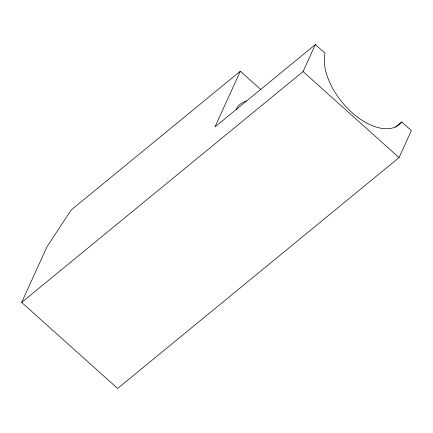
<?xml version="1.0" encoding="UTF-8"?>
<svg xmlns="http://www.w3.org/2000/svg" width="433" height="433" viewBox="0 0 433 433"><rect width="100%" height="100%" fill="white"/><g stroke="black" fill="none" stroke-linecap="round" stroke-linejoin="round"><path stroke-width="0.65" d="M240.331 71.218L214.947 126.929L315.376 44.539L324.972 53.145A53.416 29.931 50.6 0 0 351.975 112.558A53.416 29.931 50.6 0 0 401.754 121.982L411.35 130.593L399.037 157.612L117.624 388.461L21.65 302.407L47.04 246.702L71.115 210.032L240.331 71.218L260.937 89.691M236.223 109.895L237.614 106.843A53.416 29.931 50.6 0 1 246.474 100.949M21.65 302.407L303.062 71.564L315.376 44.539M395.475 127.134L401.754 121.987M303.062 71.564L399.037 157.612"/></g></svg>
